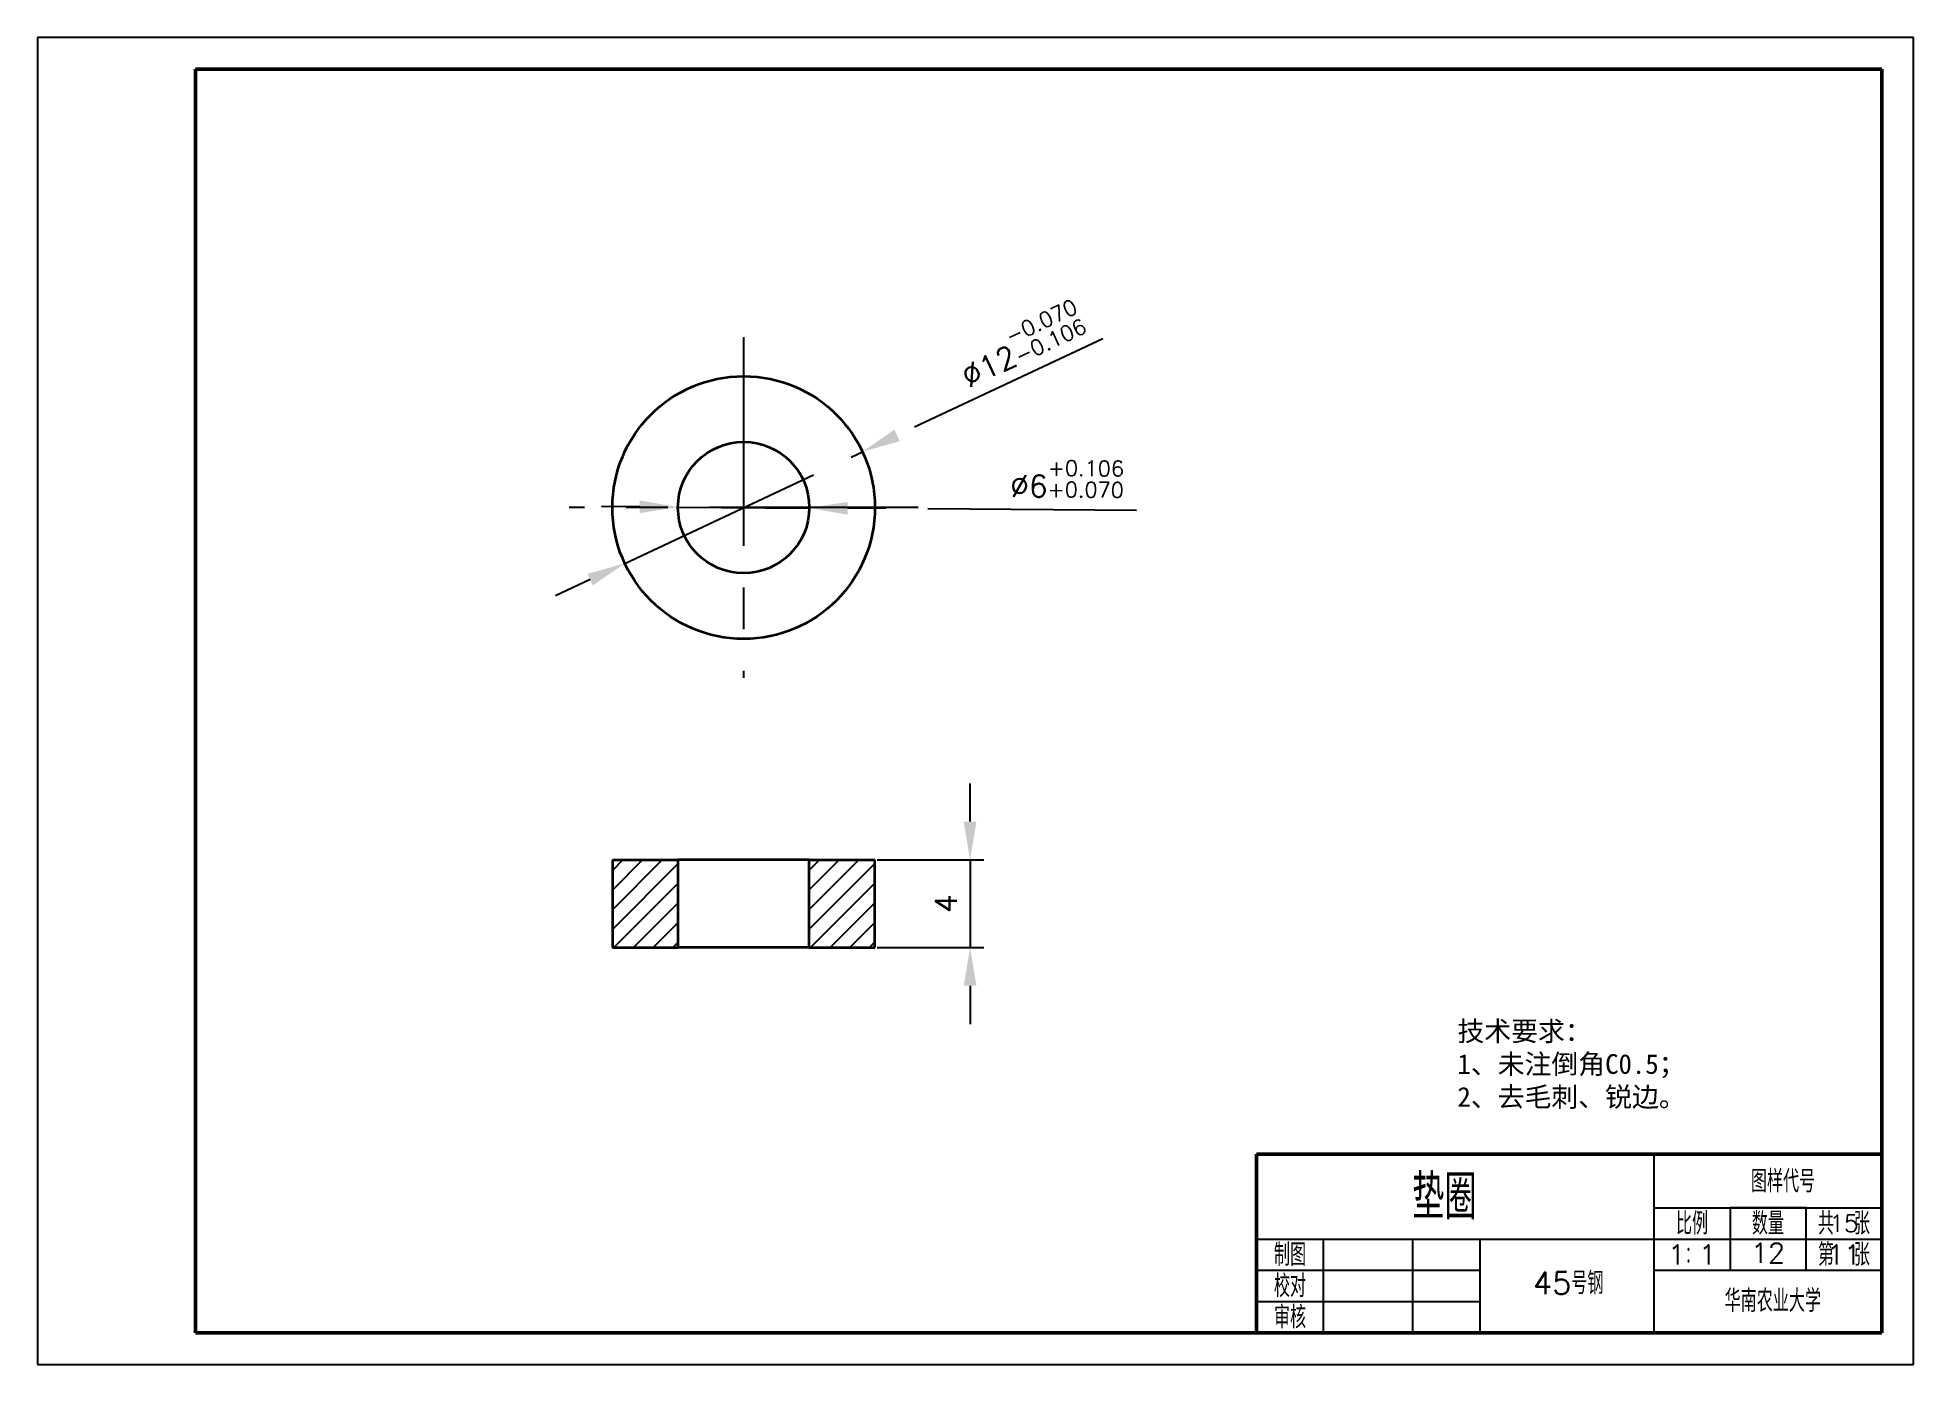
# Model space of a CAD drawing. Header units: millimetres. Extents: x -2679 to -2593.3, y 303.4 to 364.1.
import ezdxf
from ezdxf.enums import TextEntityAlignment as Align

# ---------------------------------------------------------------- set-up
doc = ezdxf.new("R2010")
doc.units = ezdxf.units.MM
doc.header["$LTSCALE"] = 0.3
doc.header["$PDMODE"] = 3
doc.linetypes.add('CENTER', pattern=[50.8, 31.75, -6.35, 6.35, -6.35])
doc.layers.get('Defpoints').update_dxf_attribs({"lineweight": 25})
for name, color, linetype, lineweight in [('中心线', 7, 'CENTER', 25), ('剖面线', 7, 'Continuous', 25), ('图框', 7, 'Continuous', 25), ('粗实线', 7, 'Continuous', 35)]:
    doc.layers.add(name, color=color, linetype=linetype, lineweight=lineweight)
doc.styles.get("Standard").update_dxf_attribs({"font": '', "height": 1.23})
doc.styles.add('我的样式', font='txt.shx', dxfattribs={"bigfont": 'gbcbig.shx'})
doc.styles.get('Standard').set_extended_font_data('SimSun')
doc.dimstyles.new('标注样式', dxfattribs={"dimscale": 0.5, "dimtxt": 2, "dimasz": 3.5, "dimexe": 1.25, "dimexo": 0.2, "dimgap": 1.2, "dimtad": 1, "dimdec": 1, "dimdsep": 46, "dimtxsty": '我的样式', "dimcen": 2.5, "dimclrd": 256, "dimclre": 256, "dimclrt": 256, "dimadec": 0, "dimazin": 0, "dimtfac": 1, "dimtdec": 1, "dimtmove": 0, "dimatfit": 3, "dimfxl": 1, "dimarcsym": 0})
pattern_1 = [(45, (-2659.2856, 300.5985), (-0.449013, 0.449013), [])]

# ---------------------------------------------------------------- blocks, each defined once
blk = doc.blocks.new('A4图框')
at = {"layer": '图框', "color": 0, "lineweight": -3}
for p, q in [((142.88, 0), (0, 0)), ((0, 0), (0, -101.04)), ((142.88, -101.04), (142.88, 0)), ((123.13, -98.63), (123.13, -85.03)), ((140.48, -98.63), (140.48, -85.03)), ((123.13, -89.11), (140.48, -89.11)), ((134.7, -89.11), (128.91, -89.11)), ((128.91, -89.11), (128.91, -93.87)), ((134.7, -93.87), (134.7, -89.11)), ((92.85, -91.49), (97.95, -91.49)), ((97.95, -91.49), (104.76, -91.49)), ((97.95, -93.87), (97.95, -91.49)), ((104.76, -93.87), (104.76, -91.49)), ((104.76, -91.49), (140.48, -91.49)), ((109.86, -91.49), (109.86, -98.63)), ((92.85, -93.87), (97.95, -93.87)), ((97.95, -98.63), (97.95, -93.87)), ((97.95, -93.87), (104.76, -93.87)), ((104.76, -98.63), (104.76, -93.87)), ((104.76, -93.87), (109.86, -93.87)), ((104.76, -93.87), (109.86, -93.87)), ((123.13, -93.87), (140.48, -93.87)), ((92.85, -96.25), (97.95, -96.25)), ((97.95, -96.25), (104.76, -96.25)), ((104.76, -96.25), (109.86, -96.25)), ((140.48, -98.63), (92.85, -98.63)), ((128.91, -98.63), (123.13, -98.63)), ((140.48, -98.63), (134.7, -98.63)), ((0, -101.04), (142.88, -101.04)), ((0, -101.04), (142.88, -101.04))]:
    blk.add_line(p, q, dxfattribs=at)
at = {"layer": '图框', "color": 0, "lineweight": 50}
for p, q in [((12.03, -2.42), (140.48, -2.42)), ((12.03, -98.63), (12.03, -2.42)), ((140.48, -98.63), (140.48, -2.42)), ((140.48, -85.03), (92.85, -85.03)), ((92.85, -85.03), (92.85, -96.25)), ((92.85, -98.63), (92.85, -96.25)), ((12.03, -98.63), (140.48, -98.63))]:
    blk.add_line(p, q, dxfattribs=at)
at = {"layer": '图框', "color": 0, "lineweight": -3, "char_height": 1.701, "attachment_point": 5, "style": '我的样式'}
for s, insert, width in [('比例', (126.02, -90.3), 5.7834), ('数量', (131.8, -90.3), 5.7834), ('共 张', (137.59, -90.3), 5.7834), ('{\\C0;制图}', (95.4, -92.68), 5.103), ('第 张', (137.59, -92.68), 5.7834), ('校对', (95.4, -95.06), 5.103), ('审核', (95.4, -97.44), 5.103)]:
    blk.add_mtext(s, dxfattribs=dict(at, insert=insert, width=width))
at = {"layer": '图框', "color": 0, "lineweight": -3, "style": '我的样式'}
for tag, height, p in [('机件名称', 3.4, (107.15, -89.99)), ('图样代号', 1.7, (132.95, -87.94)), ('(材料代号)', 1.7, (116.59, -95.69)), ('华南农业大学', 1.7, (132.17, -97.04))]:
    blk.add_attdef(tag, text='', height=height, dxfattribs=at).set_placement(p, align=Align.CENTER)
blk = doc.blocks.new('*D58')
at = {"layer": 'Defpoints', "color": 0, "transparency": 16777216}
for p in [(-2640.735, 326.489), (-2640.735, 322.489), (-2636.387, 322.489)]:
    blk.add_point(p, dxfattribs=at)
at = {"layer": '中心线', "lineweight": -2, "transparency": 16777216}
for p, q in [((-2636.387, 328.239), (-2636.387, 329.989)), ((-2640.635, 326.489), (-2635.762, 326.489)), ((-2636.387, 326.489), (-2636.387, 322.489)), ((-2640.635, 322.489), (-2635.762, 322.489)), ((-2636.387, 320.739), (-2636.387, 318.989))]:
    blk.add_line(p, q, dxfattribs=at)
at = {"layer": '中心线', "transparency": 16777216}
for points in [[(-2636.678, 328.239), (-2636.095, 328.239), (-2636.387, 326.489)], [(-2636.678, 320.739), (-2636.095, 320.739), (-2636.387, 322.489)]]:
    blk.add_solid(points, dxfattribs=at)
at = {"layer": '中心线', "transparency": 16777216, "insert": (-2637.487, 324.489), "char_height": 1, "attachment_point": 5, "rotation": 90, "style": '我的样式'}
blk.add_mtext('4', dxfattribs=at)
blk = doc.blocks.new('*D59')
at = {"layer": 'Defpoints', "color": 0, "transparency": 16777216}
for p in [(-2649.735, 342.612), (-2643.735, 342.568)]:
    blk.add_point(p, dxfattribs=at)
at = {"layer": '中心线', "lineweight": -2, "transparency": 16777216}
for p, q in [((-2651.485, 342.625), (-2653.235, 342.637)), ((-2649.735, 342.612), (-2643.735, 342.568)), ((-2628.788, 342.46), (-2641.985, 342.556))]:
    blk.add_line(p, q, dxfattribs=at)
at = {"layer": '中心线', "transparency": 16777216}
for points in [[(-2651.483, 342.916), (-2651.487, 342.333), (-2649.735, 342.612)], [(-2641.983, 342.847), (-2641.987, 342.264), (-2643.735, 342.568)]]:
    blk.add_solid(points, dxfattribs=at)
at = {"layer": '中心线', "transparency": 16777216, "insert": (-2631.953, 343.899), "char_height": 1, "attachment_point": 5, "rotation": 359.5834, "style": '我的样式'}
blk.add_mtext('∅6{\\H0.7x;\\S+0.106^ +0.070;}', dxfattribs=at)
blk = doc.blocks.new('*D60')
at = {"layer": 'Defpoints', "color": 0, "transparency": 16777216}
for p in [(-2641.305, 345.141), (-2652.166, 340.039)]:
    blk.add_point(p, dxfattribs=at)
at = {"layer": '中心线', "lineweight": -2, "transparency": 16777216}
for p, q in [((-2630.313, 350.304), (-2639.721, 345.885)), ((-2652.166, 340.039), (-2641.305, 345.141)), ((-2653.75, 339.295), (-2655.334, 338.551))]:
    blk.add_line(p, q, dxfattribs=at)
at = {"layer": '中心线', "transparency": 16777216}
for points in [[(-2639.845, 346.149), (-2639.597, 345.621), (-2641.305, 345.141)], [(-2653.874, 339.559), (-2653.626, 339.031), (-2652.166, 340.039)]]:
    blk.add_solid(points, dxfattribs=at)
at = {"layer": '中心线', "transparency": 16777216, "insert": (-2634.091, 350.095), "char_height": 1, "attachment_point": 5, "rotation": 25.16043, "style": '我的样式'}
blk.add_mtext('∅12{\\H0.7x;\\S-0.070^ -0.106;}', dxfattribs=at)

msp = doc.modelspace()

# ---------------------------------------------------------------- hatches: boundary and pattern name
at = {"layer": '剖面线'}
h = msp.add_hatch(dxfattribs=at)
h.set_pattern_fill('ANSI31', color=256, scale=0.2, style=0)
h.set_pattern_definition(pattern_1)
h.paths.add_polyline_path([(-2649.735, 326.489), (-2652.735, 326.489), (-2652.735, 322.489), (-2649.735, 322.489)], flags=0)
h = msp.add_hatch(dxfattribs=at)
h.set_pattern_fill('ANSI31', color=256, scale=0.2, style=0)
h.set_pattern_definition(pattern_1)
h.paths.add_polyline_path([(-2643.735, 322.489), (-2640.735, 322.489), (-2640.735, 326.489), (-2643.735, 326.489)], flags=0)

# ---------------------------------------------------------------- linework, layer by layer
at = {"layer": '中心线'}
for p, q in [((-2646.735, 350.373), (-2646.735, 334.807)), ((-2638.764, 342.59), (-2654.707, 342.59))]:
    msp.add_line(p, q, dxfattribs=at)
at = {"layer": '粗实线'}
for p, q in [((-2652.735, 326.489), (-2652.735, 322.489)), ((-2652.735, 326.489), (-2649.735, 326.489)), ((-2649.735, 326.489), (-2649.735, 322.489)), ((-2643.735, 326.489), (-2649.735, 326.489)), ((-2643.735, 322.489), (-2643.735, 326.489)), ((-2643.735, 326.489), (-2640.735, 326.489)), ((-2640.735, 322.489), (-2640.735, 326.489)), ((-2652.735, 322.489), (-2649.735, 322.489)), ((-2643.735, 322.489), (-2649.735, 322.489)), ((-2643.735, 322.489), (-2640.735, 322.489))]:
    msp.add_line(p, q, dxfattribs=at)
for radius in [6, 3]:
    msp.add_circle((-2646.735, 342.59), radius, dxfattribs=at)

# ---------------------------------------------------------------- block references
at = {"layer": '中心线', "xscale": 0.599999999999909, "yscale": 0.599999999999909, "zscale": 0.599999999999909}
msp.add_blockref('A4图框', (-2679.005, 364.063), dxfattribs=at).add_auto_attribs({'(材料代号)': '45号钢', '华南农业大学': '华南农业大学', '图样代号': '图样代号', '机件名称': '垫圈'})

# ---------------------------------------------------------------- texts
at = {"layer": '中心线', "insert": (-2614.116, 319.116), "char_height": 0.9, "width": 19.39865, "attachment_point": 1}
msp.add_mtext('技术要求：\\P1、未注倒角C0.5；\\P2、去毛刺、锐边。', dxfattribs=at)
at = {"layer": '中心线', "width": 3.47004, "attachment_point": 5, "style": '我的样式'}
for s, insert, char_height in [('15', (-2596.452, 309.884), 0.78), ('1：1', (-2603.393, 308.455), 0.9), ('12', (-2599.922, 308.535), 0.9), ('11', (-2596.452, 308.455), 0.9)]:
    msp.add_mtext(s, dxfattribs=dict(at, insert=insert, char_height=char_height))

# ---------------------------------------------------------------- dimensions: what is measured, and where the dimension line sits
at = {"layer": '中心线'}
for p1, p2, text, picture, middle in [((-2652.166, 340.039), (-2641.305, 345.141), '<>{\\H0.7x;\\S-0.070^ -0.106;}', '*D60', (-2633.488, 348.812)), ((-2649.735, 342.612), (-2643.735, 342.568), '<>{\\H0.7x;\\S+0.106^ +0.070;}', '*D59', (-2631.963, 342.483))]:
    dim = msp.add_diameter_dim_2p(p1=p1, p2=p2, text=text, dimstyle='标注样式', dxfattribs=at)
    dim.commit()
    dim.dimension.update_dxf_attribs({"geometry": picture, "text_midpoint": middle, "dimtype": 163})
dim = msp.add_linear_dim(base=(-2636.387, 322.489), p1=(-2640.735, 326.489), p2=(-2640.735, 322.489), angle=90, dimstyle='标注样式', dxfattribs=at)
dim.commit()
dim.dimension.update_dxf_attribs({"geometry": '*D58', "text_midpoint": (-2637.487, 324.489)})

doc.saveas('drawing.dxf')
